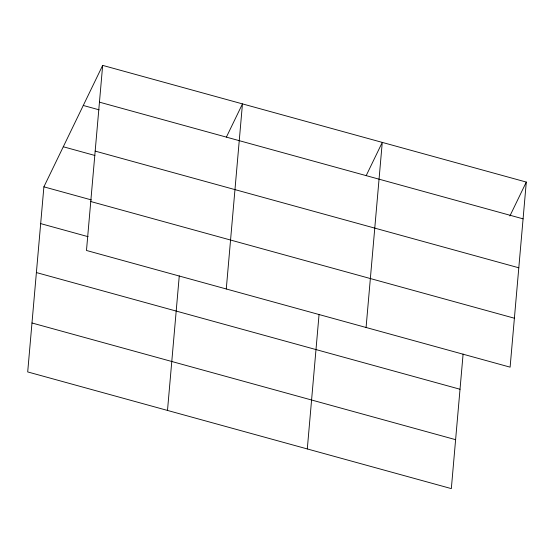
<?xml version="1.0" encoding="UTF-8"?>
<svg xmlns="http://www.w3.org/2000/svg" width="554" height="554" viewBox="0 0 554 554"><rect width="100%" height="100%" fill="white"/><g stroke="black" fill="none" stroke-linecap="round" stroke-linejoin="round"><path stroke-width="0.83" d="M102.67 65.386L86.479 250.47L510.109 367.157L526.3 182.072L102.67 65.386L43.891 186.843L27.7 371.928L451.33 488.614L463.102 354.041M167.495 410.431L179.274 275.864M226.274 288.98L242.465 103.896L226.427 137.039M307.297 448.941L319.069 314.367M366.076 327.483L382.267 142.399L366.229 175.542M509.888 215.991L526.3 182.072M99.45 102.158L523.08 218.851M83.273 105.468L99.083 109.824M95.17 151.103L518.8 267.79M63.288 146.762L94.907 155.473M43.891 186.843L91.327 199.904M90.759 201.531L514.389 318.218M40.677 223.615L88.107 236.683M36.391 272.561L460.021 389.247M31.98 322.982L455.61 439.675"/></g></svg>
